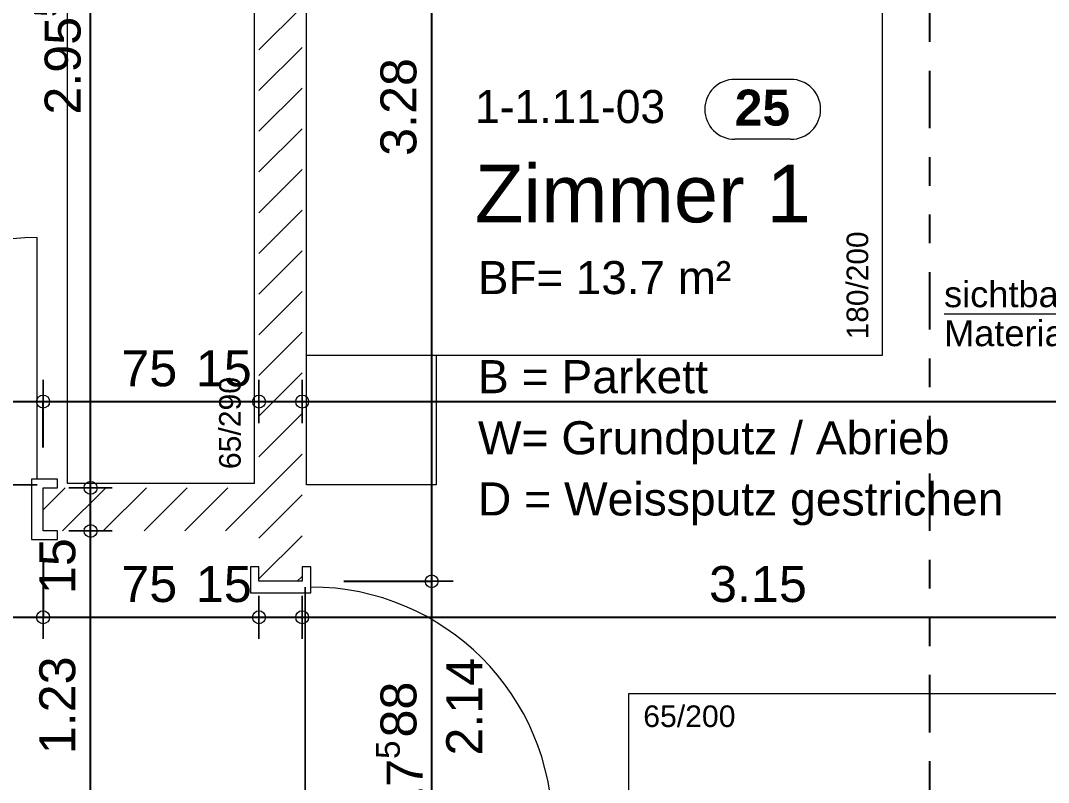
# Model space of a CAD drawing. Header units: metres. Extents: x 2.1 to 55.1, y 135.2 to 164.9.
# Drawn here: x 35.678 to 39.249, y 154.451 to 157.099 of the extents above; entities that cross this region are included whole.
import ezdxf

# ---------------------------------------------------------------- set-up
doc = ezdxf.new("R2010")
doc.units = ezdxf.units.M
doc.header["$PDMODE"] = 65
for name, pattern in [('AUSGEZOGEN', [0]), ('LINIE_23', [0.395, 0.2, -0.065, 0, -0.065, 0, -0.065]), ('RAND', [44.45, 12.7, -6.35, 12.7, -6.35, 0, -6.35])]:
    doc.linetypes.add(name, pattern=pattern)
doc.layers.add('XR$1$_3808', color=7, linetype='Continuous')
for name, color, linetype, lineweight in [('XR$1$Bauachsen grob', 7, 'RAND', 13), ('XR$1$Oeffnungsrichtung Tuere', 7, 'AUSGEZOGEN', 13), ('XR$1$Raumbezeichnung', 7, 'AUSGEZOGEN', 18), ('XR$1$Text Werkplan Ausfuehrung', 7, 'AUSGEZOGEN', 25), ('XR$1$Tuerzarge', 7, 'AUSGEZOGEN', 13), ('XR$1$Wand Mauerwerk tragend', 7, 'AUSGEZOGEN', 35), ('XR$1$Werkplan- Ausfuehrungsmasse', 7, 'AUSGEZOGEN', 13)]:
    doc.layers.add(name, color=color, linetype=linetype, lineweight=lineweight)
doc.layers.add('XR$1$Moebel', color=7, linetype='AUSGEZOGEN', lineweight=13, true_color=0xababab)
doc.styles.add('ARIAL', font='ARIAL.TTF')
doc.dimstyles.new('DIMSTYLE_16', dxfattribs={"dimtxt": 0.125, "dimasz": 0.15, "dimexe": 0, "dimexo": 0, "dimgap": 0.0625, "dimtad": 2, "dimdec": 1, "dimlfac": 100, "dimrnd": 0.5, "dimzin": 4, "dimdsep": 46, "dimtxsty": 'ARIAL', "dimblk1": 'ALL_ML_KREIS', "dimblk2": 'ALL_ML_KREIS', "dimsah": 1, "dimcen": 0, "dimclrd": 256, "dimclre": 256, "dimclrt": 256, "dimadec": 0, "dimazin": 0, "dimtfac": 1, "dimtdec": 0, "dimtix": 1, "dimtmove": 2, "dimatfit": 3, "dimfxl": 0, "dimtvp": 1.2, "dimtzin": 0, "dimlwd": 0, "dimlwe": -1, "dimarcsym": 0})
doc.dimstyles.new('DIMSTYLE_18', dxfattribs={"dimtxt": 0.125, "dimasz": 0.15, "dimexe": 0, "dimexo": 0, "dimgap": 0.0625, "dimtad": 2, "dimrnd": 0.005, "dimzin": 4, "dimdsep": 46, "dimtxsty": 'ARIAL', "dimblk1": 'ALL_ML_KREIS', "dimblk2": 'ALL_ML_KREIS', "dimsah": 1, "dimcen": 0, "dimclrd": 256, "dimclre": 256, "dimclrt": 256, "dimadec": 0, "dimazin": 0, "dimtfac": 1, "dimtdec": 0, "dimtix": 1, "dimtmove": 2, "dimatfit": 3, "dimfxl": 0, "dimtzin": 0, "dimlwd": 0, "dimlwe": -1, "dimarcsym": 0})
doc.dimstyles.new('DIMSTYLE_24', dxfattribs={"dimtxt": 0.125, "dimasz": 0.15, "dimexe": 0, "dimexo": 0, "dimgap": 0.0625, "dimtad": 2, "dimdec": 3, "dimrnd": 0.005, "dimzin": 4, "dimdsep": 46, "dimtxsty": 'ARIAL', "dimblk1": 'ALL_ML_KREIS', "dimblk2": 'ALL_ML_KREIS', "dimsah": 1, "dimcen": 0, "dimclrd": 256, "dimclre": 256, "dimclrt": 256, "dimadec": 0, "dimazin": 0, "dimtfac": 1, "dimtdec": 0, "dimtix": 1, "dimtmove": 2, "dimatfit": 3, "dimfxl": 0, "dimtzin": 0, "dimlwd": 0, "dimlwe": -1, "dimarcsym": 0})
doc.dimstyles.new('DIMSTYLE_26', dxfattribs={"dimtxt": 0.125, "dimasz": 0.15, "dimexe": 0, "dimexo": 0, "dimgap": 0.0625, "dimtad": 2, "dimdec": 1, "dimlfac": 100, "dimrnd": 0.5, "dimzin": 4, "dimdsep": 46, "dimtxsty": 'ARIAL', "dimblk1": 'ALL_ML_KREIS', "dimblk2": 'ALL_ML_KREIS', "dimsah": 1, "dimcen": 0, "dimclrd": 256, "dimclre": 256, "dimclrt": 256, "dimadec": 0, "dimazin": 0, "dimtfac": 1, "dimtdec": 0, "dimtix": 1, "dimtmove": 2, "dimatfit": 3, "dimfxl": 0, "dimtzin": 0, "dimlwd": 0, "dimlwe": -1, "dimarcsym": 0})
pattern_1 = [(45, (0, 0), (-0.14142136, 0.14142136), []), (45, (-0.07071, 0.07071), (-0.14142136, 0.14142136), [])]

# ---------------------------------------------------------------- blocks, each defined once
blk = doc.blocks.new('ALL_ML_KREIS')
at = {"color": 0, "linetype": 'ByBlock', "lineweight": -2}
for p, q in [((0, -0.5), (0, 0.5)), ((-1, 0), (0.5, 0))]:
    blk.add_line(p, q, dxfattribs=at)
blk.add_circle((0, 0), 0.15, dxfattribs=at)
blk = doc.blocks.new('*D136')
at = {"layer": 'DEFPOINTS', "transparency": 33554687}
for p in [(36.5059, 155.3247), (33.7909, 154.0947), (35.9209, 154.0947)]:
    blk.add_point(p, dxfattribs=at)
at = {"layer": 'XR$1$Werkplan- Ausfuehrungsmasse', "lineweight": -2, "transparency": 33554687}
for p, q in [((35.9209, 155.3247), (35.9209, 155.3247)), ((35.9209, 154.0947), (35.9209, 155.3247)), ((35.9209, 154.0947), (35.9209, 154.0947))]:
    blk.add_line(p, q, dxfattribs=at)
at = {"layer": 'XR$1$Werkplan- Ausfuehrungsmasse', "transparency": 33554687, "xscale": 0.15, "yscale": 0.15, "zscale": 0.15}
for p, rotation in [((35.9209, 155.3247), 90), ((35.9209, 154.0947), 270)]:
    blk.add_blockref('ALL_ML_KREIS', p, dxfattribs=dict(at, rotation=rotation))
at = {"layer": 'XR$1$Werkplan- Ausfuehrungsmasse', "transparency": 33554687, "insert": (35.8062, 154.7187), "char_height": 0.125, "width": 0.5, "attachment_point": 5, "rotation": 90, "style": 'ARIAL'}
blk.add_mtext('\\A1;{\\A1;{1.23\\H0.082500;\\S^ ;}}', dxfattribs=at)
blk = doc.blocks.new('*D137')
at = {"layer": 'DEFPOINTS', "transparency": 33554687}
for p in [(36.5059, 155.4747), (35.9209, 155.3247), (36.5059, 155.3247)]:
    blk.add_point(p, dxfattribs=at)
at = {"layer": 'XR$1$Werkplan- Ausfuehrungsmasse', "lineweight": -2, "transparency": 33554687}
for p, q in [((35.9209, 155.4747), (35.9209, 155.4747)), ((35.9209, 155.3247), (35.9209, 155.4747)), ((35.9209, 155.3247), (35.9209, 155.3247))]:
    blk.add_line(p, q, dxfattribs=at)
at = {"layer": 'XR$1$Werkplan- Ausfuehrungsmasse', "transparency": 33554687, "xscale": 0.15, "yscale": 0.15, "zscale": 0.15}
for p, rotation in [((35.9209, 155.4747), 90), ((35.9209, 155.3247), 270)]:
    blk.add_blockref('ALL_ML_KREIS', p, dxfattribs=dict(at, rotation=rotation))
at = {"layer": 'XR$1$Werkplan- Ausfuehrungsmasse', "transparency": 33554687, "insert": (35.8063, 155.2025), "char_height": 0.125, "width": 0.5, "attachment_point": 5, "rotation": 90, "style": 'ARIAL'}
blk.add_mtext('\\A1;{\\A1;{15\\H0.082500;\\S^ ;}}', dxfattribs=at)
blk = doc.blocks.new('*D138')
at = {"layer": 'DEFPOINTS', "transparency": 33554687}
for p in [(36.5059, 158.4297), (35.9209, 155.4747), (36.5059, 155.4747)]:
    blk.add_point(p, dxfattribs=at)
at = {"layer": 'XR$1$Werkplan- Ausfuehrungsmasse', "lineweight": -2, "transparency": 33554687}
for p, q in [((35.9209, 158.4297), (35.9209, 158.4297)), ((35.9209, 155.4747), (35.9209, 158.4297)), ((35.9209, 155.4747), (35.9209, 155.4747))]:
    blk.add_line(p, q, dxfattribs=at)
at = {"layer": 'XR$1$Werkplan- Ausfuehrungsmasse', "transparency": 33554687, "xscale": 0.15, "yscale": 0.15, "zscale": 0.15}
for p, rotation in [((35.9209, 158.4297), 90), ((35.9209, 155.4747), 270)]:
    blk.add_blockref('ALL_ML_KREIS', p, dxfattribs=dict(at, rotation=rotation))
at = {"layer": 'XR$1$Werkplan- Ausfuehrungsmasse', "transparency": 33554687, "insert": (35.8063, 156.974), "char_height": 0.125, "width": 0.625, "attachment_point": 5, "rotation": 90, "style": 'ARIAL'}
blk.add_mtext('\\A1;{\\A1;{2.95\\H0.082500;\\S5^ ;}}', dxfattribs=at)
blk = doc.blocks.new('*D349')
at = {"layer": 'DEFPOINTS', "transparency": 33554687}
for p in [(34.8759, 155.3247), (35.7559, 155.3247), (34.8759, 155.0247)]:
    blk.add_point(p, dxfattribs=at)
at = {"layer": 'XR$1$Werkplan- Ausfuehrungsmasse', "lineweight": -2, "transparency": 33554687}
for p, q in [((34.8759, 155.2247), (34.8759, 155.0247)), ((35.7559, 155.2247), (35.7559, 155.0247)), ((34.8759, 155.0247), (35.7559, 155.0247))]:
    blk.add_line(p, q, dxfattribs=at)
at = {"layer": 'XR$1$Werkplan- Ausfuehrungsmasse', "transparency": 33554687, "xscale": 0.15, "yscale": 0.15, "zscale": 0.15, "rotation": 180}
blk.add_blockref('ALL_ML_KREIS', (34.8759, 155.0247), dxfattribs=at)
at = {"layer": 'XR$1$Werkplan- Ausfuehrungsmasse', "transparency": 33554687, "xscale": 0.15, "yscale": 0.15, "zscale": 0.15}
blk.add_blockref('ALL_ML_KREIS', (35.7559, 155.0247), dxfattribs=at)
at = {"layer": 'XR$1$Werkplan- Ausfuehrungsmasse', "transparency": 33554687, "insert": (35.3101, 155.1393), "char_height": 0.125, "width": 0.5, "attachment_point": 5, "style": 'ARIAL'}
blk.add_mtext('\\A1;{\\A1;{88\\H0.082500;\\S^ ;}}', dxfattribs=at)
at = {"layer": 'XR$1$Werkplan- Ausfuehrungsmasse', "transparency": 33554687, "insert": (35.1502, 154.9742), "char_height": 0.125, "width": 0.00625, "attachment_point": 1, "line_spacing_factor": 0.60241, "style": 'ARIAL'}
blk.add_mtext('2.14', dxfattribs=at)
blk = doc.blocks.new('*D350')
at = {"layer": 'DEFPOINTS', "transparency": 33554687}
for p in [(35.7559, 155.3247), (36.5059, 155.3247), (35.7559, 155.0247)]:
    blk.add_point(p, dxfattribs=at)
at = {"layer": 'XR$1$Werkplan- Ausfuehrungsmasse', "lineweight": -2, "transparency": 33554687}
for p, q in [((35.7559, 155.2247), (35.7559, 155.0247)), ((35.7559, 155.0247), (36.5059, 155.0247)), ((36.5059, 155.0247), (36.5059, 155.0247))]:
    blk.add_line(p, q, dxfattribs=at)
at = {"layer": 'XR$1$Werkplan- Ausfuehrungsmasse', "transparency": 33554687, "xscale": 0.15, "yscale": 0.15, "zscale": 0.15, "rotation": 180}
blk.add_blockref('ALL_ML_KREIS', (35.7559, 155.0247), dxfattribs=at)
at = {"layer": 'XR$1$Werkplan- Ausfuehrungsmasse', "transparency": 33554687, "xscale": 0.15, "yscale": 0.15, "zscale": 0.15}
blk.add_blockref('ALL_ML_KREIS', (36.5059, 155.0247), dxfattribs=at)
at = {"layer": 'XR$1$Werkplan- Ausfuehrungsmasse', "transparency": 33554687, "insert": (36.1248, 155.1393), "char_height": 0.125, "width": 0.5, "attachment_point": 5, "style": 'ARIAL'}
blk.add_mtext('\\A1;{\\A1;{75\\H0.082500;\\S^ ;}}', dxfattribs=at)
blk = doc.blocks.new('*D351')
at = {"layer": 'DEFPOINTS', "transparency": 33554687}
for p in [(36.5059, 155.3247), (36.6559, 155.1497), (36.5059, 155.0247)]:
    blk.add_point(p, dxfattribs=at)
at = {"layer": 'XR$1$Werkplan- Ausfuehrungsmasse', "lineweight": -2, "transparency": 33554687}
for p, q in [((36.5059, 155.0247), (36.5059, 155.0247)), ((36.5059, 155.0247), (36.6559, 155.0247)), ((36.6559, 155.0247), (36.6559, 155.0247))]:
    blk.add_line(p, q, dxfattribs=at)
at = {"layer": 'XR$1$Werkplan- Ausfuehrungsmasse', "transparency": 33554687, "xscale": 0.15, "yscale": 0.15, "zscale": 0.15, "rotation": 180}
blk.add_blockref('ALL_ML_KREIS', (36.5059, 155.0247), dxfattribs=at)
at = {"layer": 'XR$1$Werkplan- Ausfuehrungsmasse', "transparency": 33554687, "xscale": 0.15, "yscale": 0.15, "zscale": 0.15}
blk.add_blockref('ALL_ML_KREIS', (36.6559, 155.0247), dxfattribs=at)
at = {"layer": 'XR$1$Werkplan- Ausfuehrungsmasse', "transparency": 33554687, "insert": (36.3837, 155.1393), "char_height": 0.125, "width": 0.5, "attachment_point": 5, "style": 'ARIAL'}
blk.add_mtext('\\A1;{\\A1;{15\\H0.082500;\\S^ ;}}', dxfattribs=at)
blk = doc.blocks.new('*D352')
at = {"layer": 'DEFPOINTS', "transparency": 33554687}
for p in [(36.6559, 155.1497), (36.6559, 155.0247), (39.8059, 154.0947)]:
    blk.add_point(p, dxfattribs=at)
at = {"layer": 'XR$1$Werkplan- Ausfuehrungsmasse', "lineweight": -2, "transparency": 33554687}
for p, q in [((36.6559, 155.0247), (36.6559, 155.0247)), ((36.6559, 155.0247), (39.8059, 155.0247)), ((39.8059, 155.0247), (39.8059, 155.0247))]:
    blk.add_line(p, q, dxfattribs=at)
at = {"layer": 'XR$1$Werkplan- Ausfuehrungsmasse', "transparency": 33554687, "xscale": 0.15, "yscale": 0.15, "zscale": 0.15, "rotation": 180}
blk.add_blockref('ALL_ML_KREIS', (36.6559, 155.0247), dxfattribs=at)
at = {"layer": 'XR$1$Werkplan- Ausfuehrungsmasse', "transparency": 33554687, "xscale": 0.15, "yscale": 0.15, "zscale": 0.15}
blk.add_blockref('ALL_ML_KREIS', (39.8059, 155.0247), dxfattribs=at)
at = {"layer": 'XR$1$Werkplan- Ausfuehrungsmasse', "transparency": 33554687, "insert": (38.2395, 155.1394), "char_height": 0.125, "width": 0.5, "attachment_point": 5, "style": 'ARIAL'}
blk.add_mtext('\\A1;{\\A1;{3.15\\H0.082500;\\S^ ;}}', dxfattribs=at)
blk = doc.blocks.new('*D503')
at = {"layer": 'DEFPOINTS', "transparency": 33554687}
for p in [(36.6559, 154.2697), (33.7909, 154.0947), (37.1059, 154.0947)]:
    blk.add_point(p, dxfattribs=at)
at = {"layer": 'XR$1$Werkplan- Ausfuehrungsmasse', "lineweight": -2, "transparency": 33554687}
for p, q in [((37.1059, 154.2697), (37.1059, 154.2697)), ((37.1059, 154.0947), (37.1059, 154.2697)), ((37.1059, 154.0947), (37.1059, 154.0947))]:
    blk.add_line(p, q, dxfattribs=at)
at = {"layer": 'XR$1$Werkplan- Ausfuehrungsmasse', "transparency": 33554687, "xscale": 0.15, "yscale": 0.15, "zscale": 0.15}
for p, rotation in [((37.1059, 154.2697), 90), ((37.1059, 154.0947), 270)]:
    blk.add_blockref('ALL_ML_KREIS', p, dxfattribs=dict(at, rotation=rotation))
at = {"layer": 'XR$1$Werkplan- Ausfuehrungsmasse', "transparency": 33554687, "insert": (36.9934, 154.4672), "char_height": 0.125, "width": 0.5, "attachment_point": 5, "rotation": 90, "style": 'ARIAL'}
blk.add_mtext('\\A1;{\\A1;{17\\H0.082500;\\S5^ ;}}', dxfattribs=at)
blk = doc.blocks.new('*D504')
at = {"layer": 'DEFPOINTS', "transparency": 33554687}
for p in [(36.6559, 155.1497), (36.6559, 154.2697), (37.1059, 154.2697)]:
    blk.add_point(p, dxfattribs=at)
at = {"layer": 'XR$1$Werkplan- Ausfuehrungsmasse', "lineweight": -2, "transparency": 33554687}
for p, q in [((36.8002, 155.1497), (37.1059, 155.1497)), ((37.1059, 154.2697), (37.1059, 155.1497)), ((37.1059, 154.2697), (37.1059, 154.2697))]:
    blk.add_line(p, q, dxfattribs=at)
at = {"layer": 'XR$1$Werkplan- Ausfuehrungsmasse', "transparency": 33554687, "xscale": 0.15, "yscale": 0.15, "zscale": 0.15}
for p, rotation in [((37.1059, 155.1497), 90), ((37.1059, 154.2697), 270)]:
    blk.add_blockref('ALL_ML_KREIS', p, dxfattribs=dict(at, rotation=rotation))
at = {"layer": 'XR$1$Werkplan- Ausfuehrungsmasse', "transparency": 33554687, "insert": (37.1564, 154.544), "char_height": 0.125, "width": 0.00625, "attachment_point": 1, "rotation": 90, "line_spacing_factor": 0.60241, "style": 'ARIAL'}
blk.add_mtext('\\A1;{2.14\\H0.082500;\\S^ ;}', dxfattribs=at)
at = {"layer": 'XR$1$Werkplan- Ausfuehrungsmasse', "transparency": 33554687, "insert": (36.9913, 154.7039), "char_height": 0.125, "width": 0.5, "attachment_point": 5, "rotation": 90, "style": 'ARIAL'}
blk.add_mtext('\\A1;{\\A1;{88\\H0.082500;\\S^ ;}}', dxfattribs=at)
blk = doc.blocks.new('*D505')
at = {"layer": 'DEFPOINTS', "transparency": 33554687}
for p in [(36.6559, 158.4297), (36.6559, 155.1497), (37.1059, 155.1497)]:
    blk.add_point(p, dxfattribs=at)
at = {"layer": 'XR$1$Werkplan- Ausfuehrungsmasse', "lineweight": -2, "transparency": 33554687}
for p, q in [((37.1059, 158.4297), (37.1059, 158.4297)), ((37.1059, 155.1497), (37.1059, 158.4297)), ((36.8002, 155.1497), (37.1059, 155.1497))]:
    blk.add_line(p, q, dxfattribs=at)
at = {"layer": 'XR$1$Werkplan- Ausfuehrungsmasse', "transparency": 33554687, "xscale": 0.15, "yscale": 0.15, "zscale": 0.15}
for p, rotation in [((37.1059, 158.4297), 90), ((37.1059, 155.1497), 270)]:
    blk.add_blockref('ALL_ML_KREIS', p, dxfattribs=dict(at, rotation=rotation))
at = {"layer": 'XR$1$Werkplan- Ausfuehrungsmasse', "transparency": 33554687, "insert": (36.9912, 156.7986), "char_height": 0.125, "width": 0.5, "attachment_point": 5, "rotation": 90, "style": 'ARIAL'}
blk.add_mtext('\\A1;{\\A1;{3.28\\H0.082500;\\S^ ;}}', dxfattribs=at)
blk = doc.blocks.new('*D602')
at = {"layer": 'DEFPOINTS', "transparency": 33554687}
for p in [(34.8759, 155.7747), (34.8759, 155.4747), (35.7559, 155.4747)]:
    blk.add_point(p, dxfattribs=at)
at = {"layer": 'XR$1$Werkplan- Ausfuehrungsmasse', "lineweight": -2, "transparency": 33554687}
for p, q in [((34.8759, 155.6147), (34.8759, 155.7747)), ((34.8759, 155.7747), (35.7559, 155.7747)), ((35.7559, 155.6147), (35.7559, 155.7747))]:
    blk.add_line(p, q, dxfattribs=at)
at = {"layer": 'XR$1$Werkplan- Ausfuehrungsmasse', "transparency": 33554687, "xscale": 0.15, "yscale": 0.15, "zscale": 0.15, "rotation": 180}
blk.add_blockref('ALL_ML_KREIS', (34.8759, 155.7747), dxfattribs=at)
at = {"layer": 'XR$1$Werkplan- Ausfuehrungsmasse', "transparency": 33554687, "xscale": 0.15, "yscale": 0.15, "zscale": 0.15}
blk.add_blockref('ALL_ML_KREIS', (35.7559, 155.7747), dxfattribs=at)
at = {"layer": 'XR$1$Werkplan- Ausfuehrungsmasse', "transparency": 33554687, "insert": (35.3101, 155.8893), "char_height": 0.125, "width": 0.5, "attachment_point": 5, "style": 'ARIAL'}
blk.add_mtext('\\A1;{\\A1;{88\\H0.082500;\\S^ ;}}', dxfattribs=at)
at = {"layer": 'XR$1$Werkplan- Ausfuehrungsmasse', "transparency": 33554687, "insert": (35.1502, 155.7242), "char_height": 0.125, "width": 0.00625, "attachment_point": 1, "line_spacing_factor": 0.60241, "style": 'ARIAL'}
blk.add_mtext('\\A1;{2.14\\H0.082500;\\S^ ;}', dxfattribs=at)
blk = doc.blocks.new('*D603')
at = {"layer": 'DEFPOINTS', "transparency": 33554687}
for p in [(35.7559, 155.7747), (35.7559, 155.4747), (36.5059, 155.4747)]:
    blk.add_point(p, dxfattribs=at)
at = {"layer": 'XR$1$Werkplan- Ausfuehrungsmasse', "lineweight": -2, "transparency": 33554687}
for p, q in [((35.7559, 155.6147), (35.7559, 155.7747)), ((35.7559, 155.7747), (36.5059, 155.7747)), ((36.5059, 155.7747), (36.5059, 155.7747))]:
    blk.add_line(p, q, dxfattribs=at)
at = {"layer": 'XR$1$Werkplan- Ausfuehrungsmasse', "transparency": 33554687, "xscale": 0.15, "yscale": 0.15, "zscale": 0.15, "rotation": 180}
blk.add_blockref('ALL_ML_KREIS', (35.7559, 155.7747), dxfattribs=at)
at = {"layer": 'XR$1$Werkplan- Ausfuehrungsmasse', "transparency": 33554687, "xscale": 0.15, "yscale": 0.15, "zscale": 0.15}
blk.add_blockref('ALL_ML_KREIS', (36.5059, 155.7747), dxfattribs=at)
at = {"layer": 'XR$1$Werkplan- Ausfuehrungsmasse', "transparency": 33554687, "insert": (36.1248, 155.8893), "char_height": 0.125, "width": 0.5, "attachment_point": 5, "style": 'ARIAL'}
blk.add_mtext('\\A1;{\\A1;{75\\H0.082500;\\S^ ;}}', dxfattribs=at)
blk = doc.blocks.new('*D604')
at = {"layer": 'DEFPOINTS', "transparency": 33554687}
for p in [(36.5059, 155.7747), (36.5059, 155.4747), (36.6559, 155.1497)]:
    blk.add_point(p, dxfattribs=at)
at = {"layer": 'XR$1$Werkplan- Ausfuehrungsmasse', "lineweight": -2, "transparency": 33554687}
for p, q in [((36.5059, 155.7747), (36.5059, 155.7747)), ((36.5059, 155.7747), (36.6559, 155.7747)), ((36.6559, 155.7747), (36.6559, 155.7747))]:
    blk.add_line(p, q, dxfattribs=at)
at = {"layer": 'XR$1$Werkplan- Ausfuehrungsmasse', "transparency": 33554687, "xscale": 0.15, "yscale": 0.15, "zscale": 0.15, "rotation": 180}
blk.add_blockref('ALL_ML_KREIS', (36.5059, 155.7747), dxfattribs=at)
at = {"layer": 'XR$1$Werkplan- Ausfuehrungsmasse', "transparency": 33554687, "xscale": 0.15, "yscale": 0.15, "zscale": 0.15}
blk.add_blockref('ALL_ML_KREIS', (36.6559, 155.7747), dxfattribs=at)
at = {"layer": 'XR$1$Werkplan- Ausfuehrungsmasse', "transparency": 33554687, "insert": (36.3837, 155.8893), "char_height": 0.125, "width": 0.5, "attachment_point": 5, "style": 'ARIAL'}
blk.add_mtext('\\A1;{\\A1;{15\\H0.082500;\\S^ ;}}', dxfattribs=at)
blk = doc.blocks.new('*D605')
at = {"layer": 'DEFPOINTS', "transparency": 33554687}
for p in [(36.6559, 155.7747), (39.8059, 155.5947), (36.6559, 155.1497)]:
    blk.add_point(p, dxfattribs=at)
at = {"layer": 'XR$1$Werkplan- Ausfuehrungsmasse', "lineweight": -2, "transparency": 33554687}
for p, q in [((36.6559, 155.7747), (36.6559, 155.7747)), ((36.6559, 155.7747), (39.8059, 155.7747)), ((39.8059, 155.7747), (39.8059, 155.7747))]:
    blk.add_line(p, q, dxfattribs=at)
at = {"layer": 'XR$1$Werkplan- Ausfuehrungsmasse', "transparency": 33554687, "xscale": 0.15, "yscale": 0.15, "zscale": 0.15, "rotation": 180}
blk.add_blockref('ALL_ML_KREIS', (36.6559, 155.7747), dxfattribs=at)
at = {"layer": 'XR$1$Werkplan- Ausfuehrungsmasse', "transparency": 33554687, "xscale": 0.15, "yscale": 0.15, "zscale": 0.15}
blk.add_blockref('ALL_ML_KREIS', (39.8059, 155.7747), dxfattribs=at)

msp = doc.modelspace()

# ---------------------------------------------------------------- hatches: boundary and pattern name
at = {"layer": 'XR$1$Wand Mauerwerk tragend', "lineweight": 13, "transparency": 33554687}
h = msp.add_hatch(dxfattribs=at)
h.set_pattern_fill('SCHRAFFUR_1', color=256, scale=0.05, style=0, pattern_type=2)
h.set_pattern_definition(pattern_1)
h.paths.add_polyline_path([(36.6559, 155.1497), (36.6559, 158.4297), (36.5059, 158.4297), (36.5059, 155.1497)], flags=0)
h = msp.add_hatch(dxfattribs=at)
h.set_pattern_fill('SCHRAFFUR_1', color=256, scale=0.05, style=0, pattern_type=2)
h.set_pattern_definition(pattern_1)
h.paths.add_polyline_path([(35.7559, 155.3247), (36.5059, 155.3247), (36.5059, 155.4747), (35.7559, 155.4747)], flags=0)

# ---------------------------------------------------------------- linework, layer by layer
at = {"layer": 'XR$1$_3808', "color": 22, "linetype": 'AUSGEZOGEN', "lineweight": 13, "transparency": 33554687}
for points in [[(35.7359, 155.4847), (34.8959, 155.4847), (34.8959, 155.4847, 2.12), (35.7359, 155.4847, 2.12)], [(36.6659, 154.2897), (36.6659, 155.1297), (36.6659, 155.1297, 2.12), (36.6659, 154.2897, 2.12)]]:
    msp.add_3dface(points, dxfattribs=at)
at = {"layer": 'XR$1$Bauachsen grob', "color": 32, "linetype": 'LINIE_23', "lineweight": 25, "true_color": 0xc36e14, "transparency": 33554687}
msp.add_line((38.8359, 135.7247), (38.8359, 164.0147), dxfattribs=at)
at = {"layer": 'XR$1$Moebel', "transparency": 33554687}
for p, q in [((35.8409, 155.4897), (35.8409, 158.3897)), ((36.4909, 155.4897), (36.4909, 158.3897)), ((36.6709, 155.9347), (36.6709, 157.7347)), ((38.6709, 157.7347), (38.6709, 155.9347)), ((36.6709, 155.4847), (36.6709, 155.9347)), ((38.6709, 155.9347), (36.6709, 155.9347)), ((37.1209, 155.9347), (37.1209, 155.4847)), ((36.4909, 155.4897), (35.8409, 155.4897)), ((37.1209, 155.4847), (36.6709, 155.4847)), ((37.7909, 154.1097), (37.7909, 154.7597)), ((37.7909, 154.7597), (39.7909, 154.7597))]:
    msp.add_line(p, q, dxfattribs=at)
at = {"layer": 'XR$1$Oeffnungsrichtung Tuere', "transparency": 33554687}
msp.add_line((35.7359, 155.5047), (35.7359, 156.3447), dxfattribs=at)
for centre, start, end in [((35.7359, 155.5047), 90, 180), ((36.6859, 154.2897), 0, 90)]:
    msp.add_arc(centre, 0.84, start, end, dxfattribs=at)
at = {"layer": 'XR$1$Text Werkplan Ausfuehrung', "color": 240, "linetype": 'AUSGEZOGEN', "lineweight": 13, "transparency": 33554687}
for p, q in [((38.353, 156.8947), (38.1588, 156.8947)), ((38.353, 156.6863), (38.1588, 156.6863))]:
    msp.add_line(p, q, dxfattribs=at)
at = {"layer": 'XR$1$Text Werkplan Ausfuehrung', "color": 7, "linetype": 'AUSGEZOGEN', "lineweight": 13, "transparency": 33554687}
msp.add_line((38.8859, 156.0797), (39.6402, 156.0797), dxfattribs=at)
at = {"layer": 'XR$1$Text Werkplan Ausfuehrung', "color": 240, "linetype": 'AUSGEZOGEN', "lineweight": 13, "transparency": 33554687}
for centre, start, end in [((38.1588, 156.7905), 90, 270), ((38.353, 156.7905), 270, 90)]:
    msp.add_arc(centre, 0.1042, start, end, dxfattribs=at)
at = {"layer": 'XR$1$Tuerzarge', "transparency": 33554687}
for points in [[(35.7559, 155.3997), (35.7559, 155.4747), (35.8059, 155.4747), (35.8059, 155.5047), (35.7159, 155.5047), (35.7159, 155.2947), (35.8059, 155.2947), (35.8059, 155.3247), (35.7559, 155.3247), (35.7559, 155.3997)], [(36.5809, 155.1097), (36.6859, 155.1097), (36.6859, 155.1997), (36.6559, 155.1997), (36.6559, 155.1497), (36.5059, 155.1497), (36.5059, 155.1997), (36.4759, 155.1997), (36.4759, 155.1097), (36.5809, 155.1097)]]:
    msp.add_lwpolyline(points, close=True, dxfattribs=at)

# ---------------------------------------------------------------- texts
at = {"layer": 'XR$1$Moebel', "transparency": 33554687, "char_height": 0.075, "rotation": 90, "style": 'ARIAL'}
for s, insert, width, attachment_point in [('\\W0.99;180/200', (38.6234, 156.3659), 0.418365, 9), ('\\W1.00;65/290', (36.4434, 155.5397), 0.360149, 7)]:
    msp.add_mtext(s, dxfattribs=dict(at, insert=insert, width=width, attachment_point=attachment_point))
at = {"layer": 'XR$1$Moebel', "transparency": 33554687, "insert": (37.8409, 154.6422), "char_height": 0.075, "width": 0.360149, "attachment_point": 7, "style": 'ARIAL'}
msp.add_mtext('\\W1.00;65/200', dxfattribs=at)
at = {"layer": 'XR$1$Raumbezeichnung', "transparency": 33554687, "style": 'ARIAL'}
for s, insert, char_height, width, attachment_point in [('\\W0.96;1-1.11-03', (37.2567, 156.741), 0.115, 0.746857, 7), ('\\W0.99;Zimmer 1', (37.2559, 156.3947), 0.2, 1.282175, 7), ('\\W0.99;BF= 13.7 m²', (37.2667, 156.2631), 0.115, 0.946262, 1), ('\\W1.00;B = Parkett', (37.2665, 155.9186), 0.115, 0.856676, 1), ('\\W1.00;W= Grundputz / Abrieb', (37.2665, 155.7061), 0.115, 1.700214, 1), ('\\W1.00;D = Weissputz gestrichen', (37.2665, 155.4936), 0.115, 1.89003, 1)]:
    msp.add_mtext(s, dxfattribs=dict(at, insert=insert, char_height=char_height, width=width, attachment_point=attachment_point))
at = {"layer": 'XR$1$Text Werkplan Ausfuehrung', "color": 240, "linetype": 'AUSGEZOGEN', "lineweight": 13, "transparency": 33554687, "insert": (38.1588, 156.7322), "char_height": 0.125, "width": 0.256125, "attachment_point": 7, "style": 'ARIAL'}
msp.add_mtext('\\W0.99;\\fArial|i0|b1|c0|p0;25', dxfattribs=at)
at = {"layer": 'XR$1$Text Werkplan Ausfuehrung', "color": 7, "linetype": 'AUSGEZOGEN', "lineweight": 18, "transparency": 33554687, "insert": (38.8859, 156.1927), "char_height": 0.09, "width": 0.741129, "attachment_point": 1, "line_spacing_factor": 0.903614, "style": 'ARIAL'}
msp.add_mtext('\\A1;{\\fArial|i0|b0;\\H0.090000;\\W1.000000;\\C7;sichtbare }\\P{\\fArial|i0|b0;\\H0.090000;\\W1.000000;\\C7;Materialfuge}\\P', dxfattribs=at)

# ---------------------------------------------------------------- dimensions: what is measured, and where the dimension line sits
at = {"layer": 'XR$1$Werkplan- Ausfuehrungsmasse', "transparency": 33554687}
for base, p1, p2, dimstyle, picture, middle in [((35.9209, 158.4297), (35.9209, 155.4747), (35.9209, 158.4297), 'DIMSTYLE_24', '*D138', (35.8063, 156.974)), ((37.1059, 158.4297), (36.8002, 155.1497), (37.1059, 158.4297), 'DIMSTYLE_18', '*D505', (36.9912, 156.7986)), ((35.9209, 155.4747), (35.9209, 155.3247), (35.9209, 155.4747), 'DIMSTYLE_16', '*D137', (35.8063, 155.2025)), ((35.9209, 155.3247), (35.9209, 154.0947), (35.9209, 155.3247), 'DIMSTYLE_18', '*D136', (35.8062, 154.7187)), ((37.1059, 154.2697), (37.1059, 154.0947), (37.1059, 154.2697), 'DIMSTYLE_16', '*D503', (36.9934, 154.4672))]:
    dim = msp.add_linear_dim(base=base, p1=p1, p2=p2, angle=90, dimstyle=dimstyle, override={"dimpost": '<>', "dimclrd": 256, "dimclre": 256, "dimclrt": 256, "dimlwd": 0, "dimlwe": 65535}, dxfattribs=at)
    dim.commit()
    dim.dimension.update_dxf_attribs({"geometry": picture, "text_midpoint": middle, "dimtype": 160})
for base, p1, p2, text, picture, middle in [((35.7559, 155.7747), (34.8759, 155.6147), (35.7559, 155.6147), '<>\\X\\A1;{2.14\\H0.082500;\\S^ ;}', '*D602', (35.3101, 155.8893)), ((35.7559, 155.0247), (34.8759, 155.2247), (35.7559, 155.2247), '<>\\X2.14', '*D349', (35.3101, 155.1393))]:
    dim = msp.add_linear_dim(base=base, p1=p1, p2=p2, text=text, dimstyle='DIMSTYLE_26', override={"dimpost": '<>', "dimclrd": 256, "dimclre": 256, "dimclrt": 256, "dimlwd": 0, "dimlwe": 65535}, dxfattribs=at)
    dim.commit()
    dim.dimension.update_dxf_attribs({"geometry": picture, "text_midpoint": middle, "dimtype": 160})
for base, p1, p2, dimstyle, picture, middle in [((36.5059, 155.7747), (35.7559, 155.6147), (36.5059, 155.7747), 'DIMSTYLE_26', '*D603', (36.1248, 155.8893)), ((36.6559, 155.7747), (36.5059, 155.7747), (36.6559, 155.7747), 'DIMSTYLE_16', '*D604', (36.3837, 155.8893)), ((39.8059, 155.7747), (36.6559, 155.7747), (39.8059, 155.7747), 'DIMSTYLE_18', '*D605', (38.2309, 155.8372)), ((36.5059, 155.0247), (35.7559, 155.2247), (36.5059, 155.0247), 'DIMSTYLE_26', '*D350', (36.1248, 155.1393)), ((36.6559, 155.0247), (36.5059, 155.0247), (36.6559, 155.0247), 'DIMSTYLE_16', '*D351', (36.3837, 155.1393)), ((39.8059, 155.0247), (36.6559, 155.0247), (39.8059, 155.0247), 'DIMSTYLE_18', '*D352', (38.2395, 155.1394))]:
    dim = msp.add_linear_dim(base=base, p1=p1, p2=p2, dimstyle=dimstyle, override={"dimpost": '<>', "dimclrd": 256, "dimclre": 256, "dimclrt": 256, "dimlwd": 0, "dimlwe": 65535}, dxfattribs=at)
    dim.commit()
    dim.dimension.update_dxf_attribs({"geometry": picture, "text_midpoint": middle, "dimtype": 160})
dim = msp.add_linear_dim(base=(37.1059, 155.1497), p1=(37.1059, 154.2697), p2=(36.8002, 155.1497), angle=90, text='<>\\X\\A1;{2.14\\H0.082500;\\S^ ;}', dimstyle='DIMSTYLE_26', override={"dimpost": '<>', "dimclrd": 256, "dimclre": 256, "dimclrt": 256, "dimlwd": 0, "dimlwe": 65535}, dxfattribs=at)
dim.commit()
dim.dimension.update_dxf_attribs({"geometry": '*D504', "text_midpoint": (36.9913, 154.7039), "dimtype": 160})

doc.saveas('drawing.dxf')
